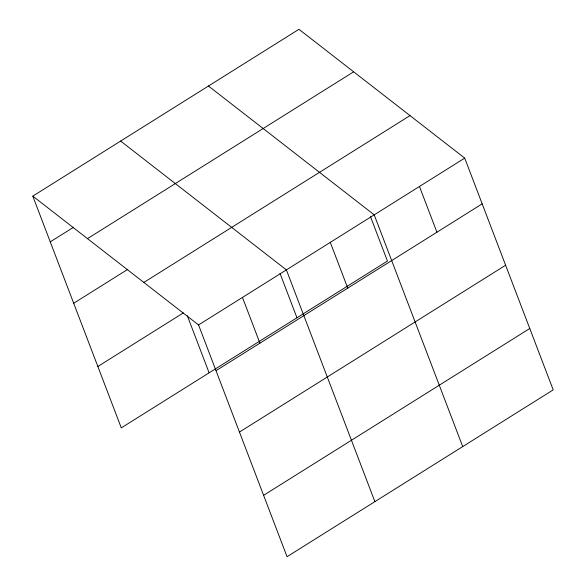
<?xml version="1.0" encoding="UTF-8"?>
<svg xmlns="http://www.w3.org/2000/svg" width="586" height="586" viewBox="0 0 586 586"><rect width="100%" height="100%" fill="white"/><g stroke="black" fill="none" stroke-linecap="round" stroke-linejoin="round"><path stroke-width="0.88" d="M32.794 196.127L298.955 29.3L464.713 158.117L553.206 389.873L287.045 556.7L198.551 324.944L32.794 196.127L121.287 427.883L387.449 261.056L370.52 216.717M50.257 241.864L73.367 227.375M87.49 238.634L353.651 71.807M73.697 303.248L127.631 269.443M143.848 282.437L410.01 115.61M97.847 366.492L183.374 312.887M198.551 324.944L464.713 158.117M216.014 370.682L482.175 203.855M239.454 432.065L505.615 265.238M263.605 495.317L529.766 328.49M208.455 86.025L374.212 214.842L462.713 446.591M120.628 141.072L286.386 269.89L374.879 501.645M419.459 186.48L436.929 232.21M330.299 242.37L347.762 288.1M280.027 273.442L296.955 317.773M242.465 297.417L259.928 343.154M187.308 315.708L209.121 372.828"/></g></svg>
